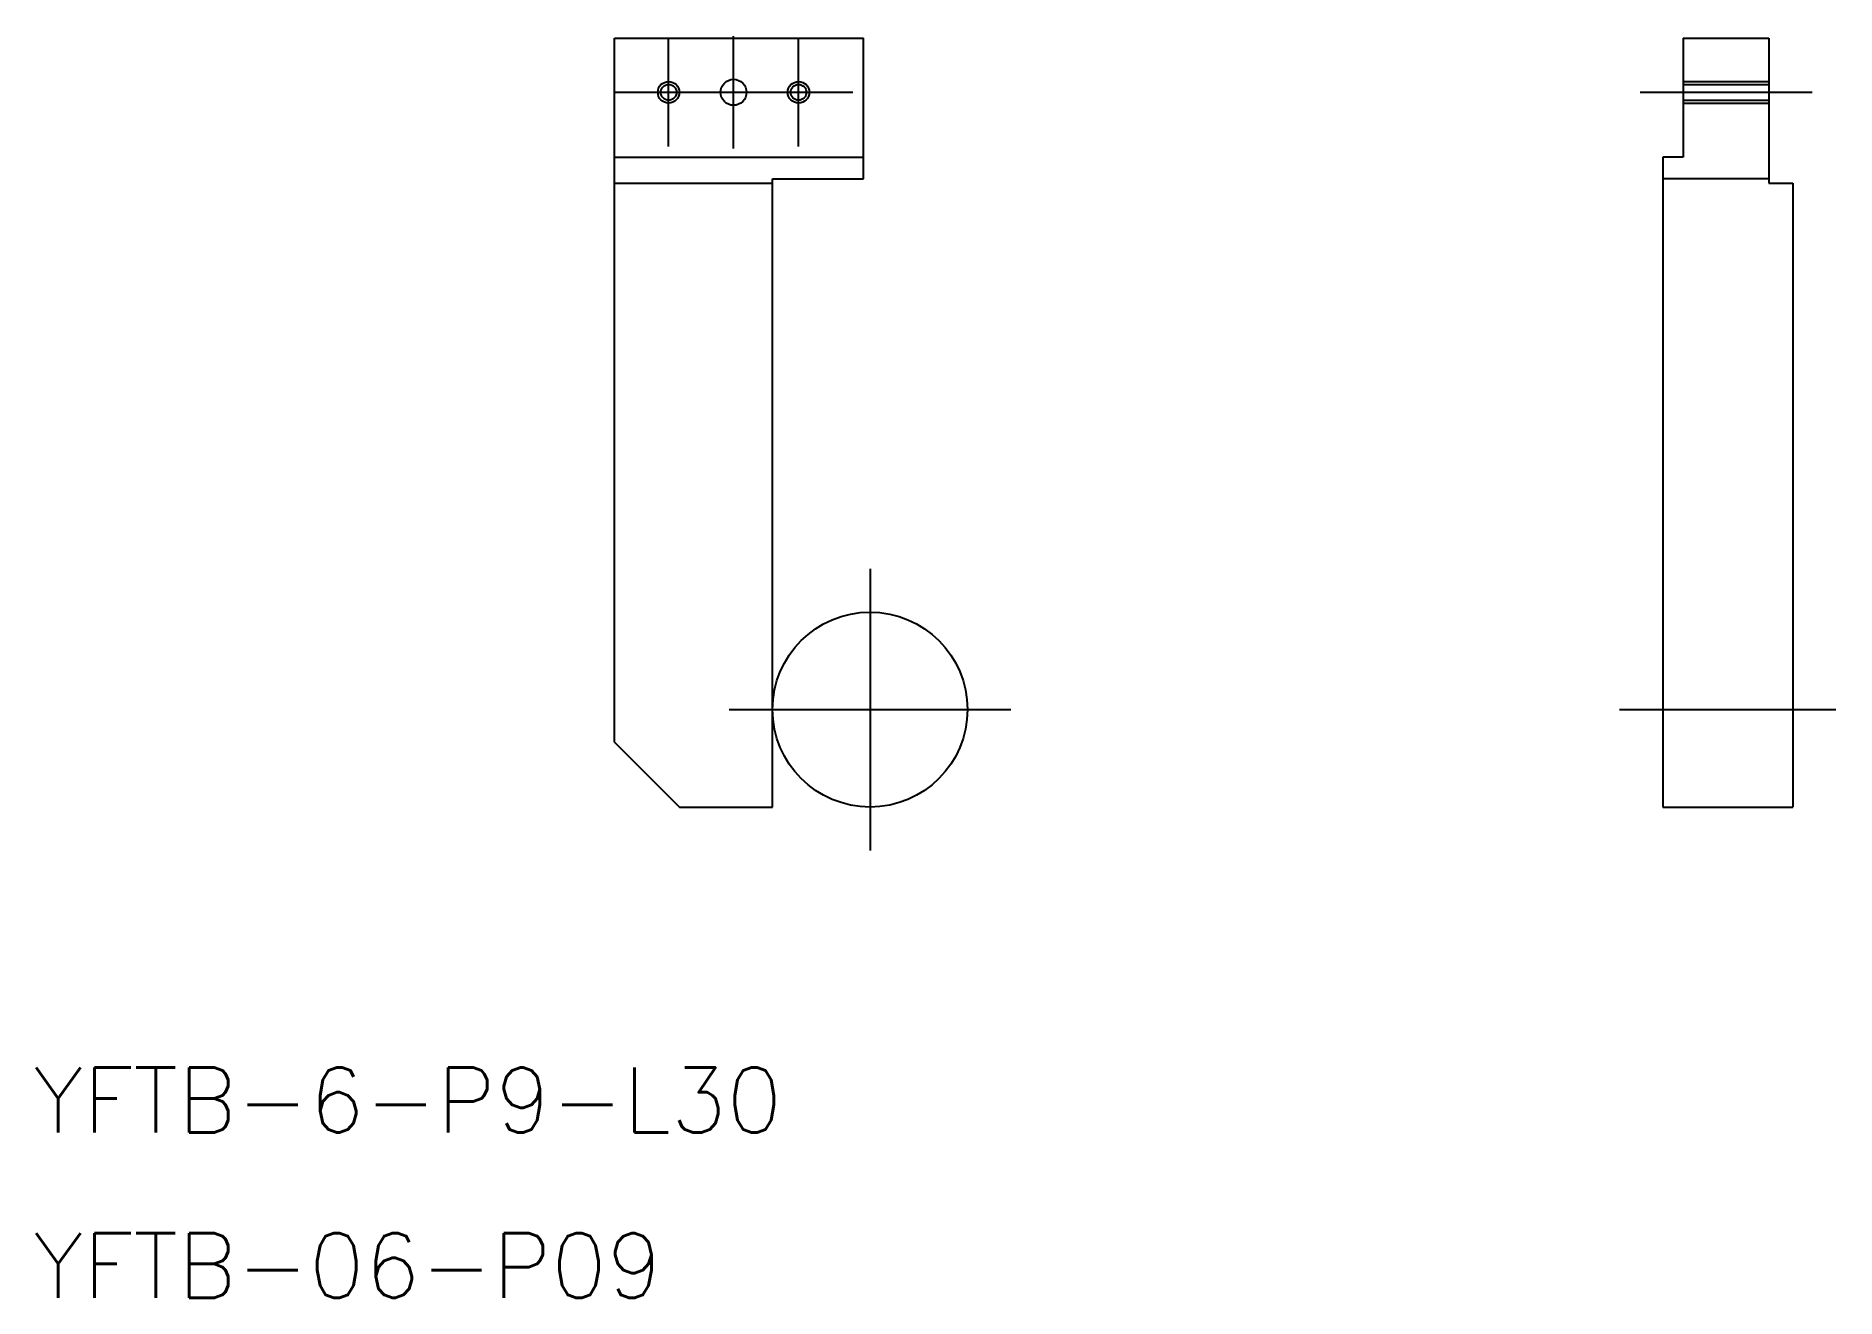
# Model space of a CAD drawing. Extents: x -38.5 to 44.6, y -27.2 to 31.1.
import ezdxf

# ---------------------------------------------------------------- set-up
doc = ezdxf.new("R2010")
doc.units = 0
for name, pattern in [('CENTER', [50.8, 31.75, -6.35, 6.35, -6.35]), ('DASHED', [19.05, 12.7, -6.35]), ('PHANTOM', [63.5, 31.75, -6.35, 6.35, -6.35, 6.35, -6.35])]:
    doc.linetypes.add(name, pattern=pattern)
doc.layers.get('0').update_dxf_attribs({"linetype": 'CONTINUOUS'})
doc.layers.add('CENTER', color=1, linetype='CENTER')
doc.styles.get("Standard").update_dxf_attribs({"font": 'txt.shx', "height": 3, "bigfont": 'bigfont.shx'})

msp = doc.modelspace()

# ---------------------------------------------------------------- linework, layer by layer
at = {"color": 7, "linetype": 'CONTINUOUS'}
for p, q in [((-11.8, -1.5), (-11.8, 31)), ((-11.8, 31), (-0.3, 31)), ((-0.3, 24.5), (-0.3, 31)), ((37.555, 31), (41.505, 31)), ((37.555, 31), (37.555, 25.5)), ((41.505, 31), (41.505, 24.3)), ((-11.8, 25.5), (-0.3, 25.5)), ((36.605, 25.5), (36.605, -4.5)), ((37.555, 25.5), (36.605, 25.5)), ((-4.5, -4.5), (-4.5, 24.5)), ((-4.5, 24.5), (-0.3, 24.5)), ((41.505, 24.5), (36.605, 24.5)), ((41.505, 24.3), (42.605, 24.3)), ((42.605, 24.3), (42.605, -4.5)), ((-11.8, -1.5), (-8.8, -4.5)), ((-8.8, -4.5), (-4.5, -4.5)), ((36.605, -4.5), (42.605, -4.5))]:
    msp.add_line(p, q, dxfattribs=at)
at = {"color": 3, "linetype": 'DASHED'}
for p, q in [((37.555, 29), (41.505, 29)), ((37.555, 28.864), (41.505, 28.864)), ((37.555, 28.135), (41.505, 28.135)), ((37.555, 28), (41.505, 28)), ((-11.8, 24.3), (-4.5, 24.3))]:
    msp.add_line(p, q, dxfattribs=at)
at = {"color": 7, "linetype": 'CONTINUOUS'}
for centre, radius in [((-6.3, 28.5), 0.6), ((-9.3, 28.5), 0.364), ((-3.3, 28.5), 0.364)]:
    msp.add_circle(centre, radius, dxfattribs=at)
at = {"color": 3, "linetype": 'CONTINUOUS'}
for centre in [(-9.3, 28.5), (-3.3, 28.5)]:
    msp.add_circle(centre, 0.5, dxfattribs=at)
at = {"color": 3, "linetype": 'PHANTOM'}
msp.add_circle((0, 0), 4.5, dxfattribs=at)
at = {"layer": 'CENTER', "color": 1, "linetype": 'CENTER'}
for p, q in [((-9.3, 26), (-9.3, 31)), ((-6.3, 25.9), (-6.3, 31.1)), ((-3.3, 26), (-3.3, 31)), ((-11.8, 28.5), (-0.8, 28.5)), ((35.555, 28.5), (43.505, 28.5)), ((0, 6.5), (0, -6.5)), ((-6.5, 0), (6.5, 0)), ((34.605, 0), (44.605, 0))]:
    msp.add_line(p, q, dxfattribs=at)

# ---------------------------------------------------------------- texts
at = {"color": 7, "linetype": 'CONTINUOUS'}
for s, p in [('YFTB-6-P9-L30', (-38.641, -19.529)), ('YFTB-06-P09', (-38.641, -27.168))]:
    msp.add_text(s, height=3, dxfattribs=at).set_placement(p)

doc.saveas('drawing.dxf')
